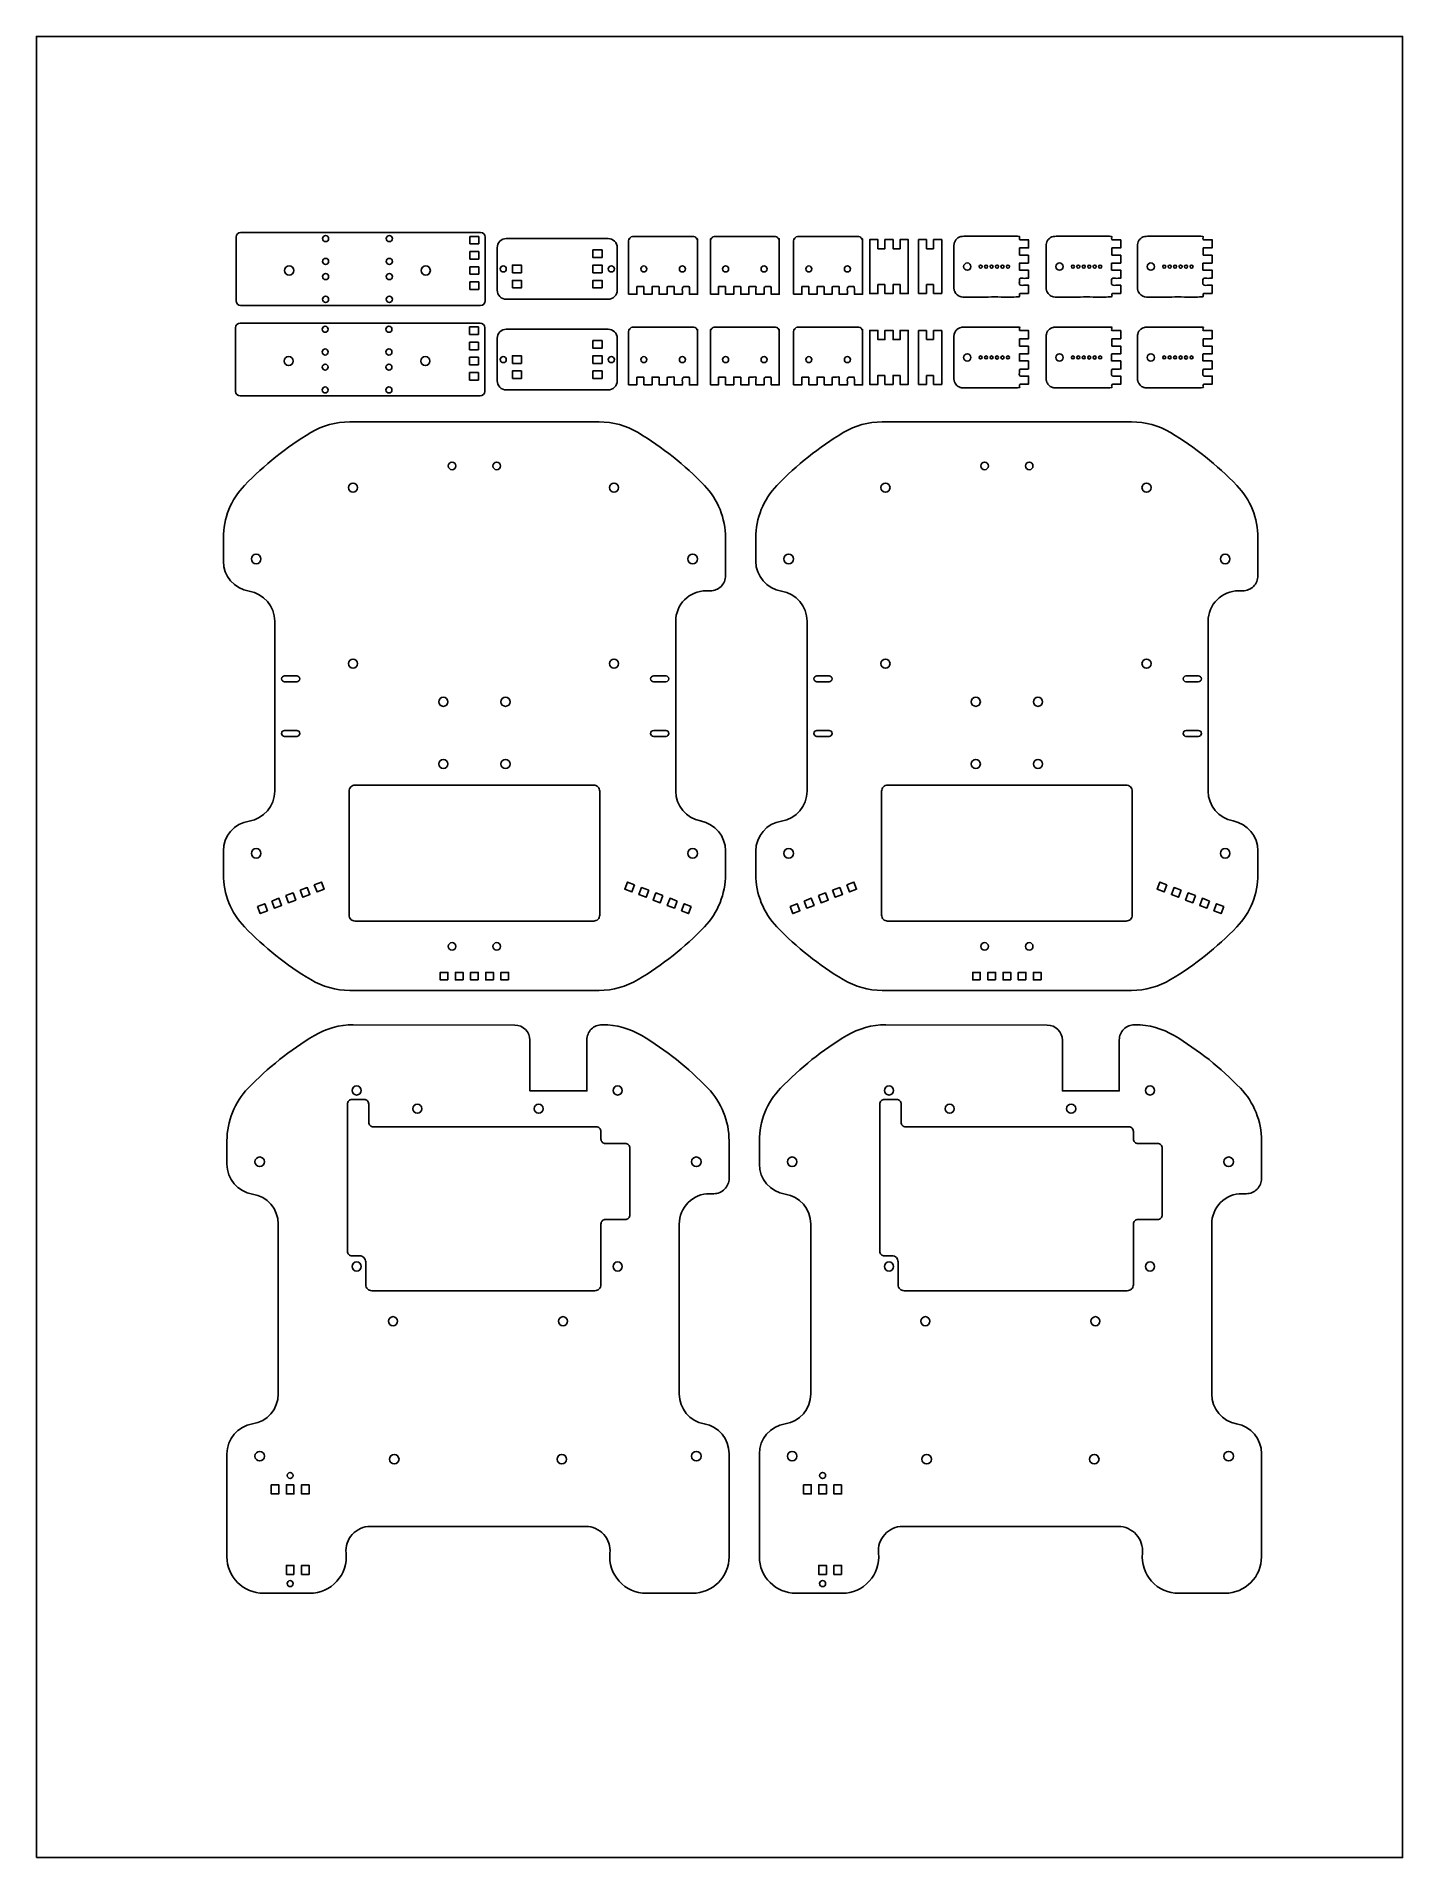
# Model space of a CAD drawing. Header units: millimetres. Extents: x 9266 to 9716, y 1559 to 2159.
import ezdxf

# ---------------------------------------------------------------- set-up
doc = ezdxf.new("R2010")
doc.units = ezdxf.units.MM

msp = doc.modelspace()

# ---------------------------------------------------------------- linework, layer by layer
at = {"color": 1, "extrusion": (0, 0, -1)}
for p, q in [((9412.52, 2094.59), (9333.47, 2094.59)), ((9331.97, 2093.09), (9331.97, 2072.09)), ((9411.97, 2093.33), (9408.97, 2093.33)), ((9408.97, 2093.33), (9408.97, 2090.83)), ((9408.97, 2090.83), (9411.97, 2090.83)), ((9411.97, 2088.33), (9408.97, 2088.33)), ((9408.97, 2088.33), (9408.97, 2085.83)), ((9411.97, 2090.83), (9411.97, 2093.33)), ((9411.97, 2085.83), (9411.97, 2088.33)), ((9414.02, 2072.09), (9414.02, 2093.09)), ((9408.97, 2085.83), (9411.97, 2085.83)), ((9411.97, 2083.33), (9408.97, 2083.33)), ((9408.97, 2083.33), (9408.97, 2080.83)), ((9411.97, 2080.83), (9411.97, 2083.33)), ((9408.97, 2080.83), (9411.97, 2080.83)), ((9411.97, 2078.33), (9408.97, 2078.33)), ((9408.97, 2078.33), (9408.97, 2075.83)), ((9411.97, 2075.83), (9411.97, 2078.33)), ((9333.47, 2070.59), (9412.52, 2070.59)), ((9408.97, 2075.83), (9411.97, 2075.83)), ((9412.38, 2064.74), (9333.33, 2064.74)), ((9331.83, 2063.24), (9331.83, 2042.24)), ((9411.83, 2063.48), (9408.83, 2063.48)), ((9408.83, 2063.48), (9408.83, 2060.98)), ((9408.83, 2060.98), (9411.83, 2060.98)), ((9411.83, 2058.48), (9408.83, 2058.48)), ((9408.83, 2058.48), (9408.83, 2055.98)), ((9411.83, 2060.98), (9411.83, 2063.48)), ((9411.83, 2055.98), (9411.83, 2058.48)), ((9413.88, 2042.24), (9413.88, 2063.24)), ((9408.83, 2055.98), (9411.83, 2055.98)), ((9411.83, 2053.48), (9408.83, 2053.48)), ((9408.83, 2053.48), (9408.83, 2050.98)), ((9411.83, 2050.98), (9411.83, 2053.48)), ((9408.83, 2050.98), (9411.83, 2050.98)), ((9411.83, 2048.48), (9408.83, 2048.48)), ((9408.83, 2048.48), (9408.83, 2045.98)), ((9411.83, 2045.98), (9411.83, 2048.48)), ((9333.33, 2040.74), (9412.38, 2040.74)), ((9408.83, 2045.98), (9411.83, 2045.98))]:
    msp.add_line(p, q, dxfattribs=at)
at = {"color": 1}
for p, q in [((9556.85, 2092.28), (9556.75, 2092.28)), ((9556.75, 2074.46), (9556.75, 2092.26)), ((9556.85, 2092.26), (9559.35, 2092.26)), ((9559.45, 2092.26), (9559.35, 2092.26)), ((9559.45, 2092.26), (9559.45, 2089.26)), ((9559.45, 2089.26), (9561.75, 2089.26)), ((9561.75, 2089.26), (9561.75, 2092.26)), ((9561.85, 2092.26), (9561.75, 2092.26)), ((9561.85, 2092.26), (9564.35, 2092.26)), ((9564.45, 2092.26), (9564.35, 2092.26)), ((9564.45, 2092.26), (9564.45, 2074.46)), ((9561.75, 2077.46), (9559.44, 2077.46)), ((9559.44, 2077.46), (9559.45, 2074.46)), ((9561.75, 2074.46), (9561.75, 2077.46)), ((9556.85, 2074.46), (9556.75, 2074.46)), ((9559.35, 2074.46), (9556.85, 2074.46)), ((9559.45, 2074.46), (9559.35, 2074.46)), ((9561.85, 2074.46), (9561.75, 2074.46)), ((9564.35, 2074.46), (9561.85, 2074.46)), ((9564.45, 2074.46), (9564.35, 2074.46)), ((9556.85, 2062.36), (9556.75, 2062.36)), ((9556.75, 2044.54), (9556.75, 2062.34)), ((9556.85, 2062.34), (9559.35, 2062.34)), ((9559.45, 2062.34), (9559.35, 2062.34)), ((9559.45, 2062.34), (9559.45, 2059.34)), ((9559.45, 2059.34), (9561.75, 2059.34)), ((9561.85, 2062.34), (9561.75, 2062.34)), ((9561.75, 2059.34), (9561.75, 2062.34)), ((9561.85, 2062.34), (9564.35, 2062.34)), ((9564.45, 2062.34), (9564.35, 2062.34)), ((9564.45, 2062.34), (9564.45, 2044.54)), ((9561.75, 2047.54), (9559.44, 2047.54)), ((9559.44, 2047.54), (9559.45, 2044.54)), ((9561.75, 2044.54), (9561.75, 2047.54)), ((9556.85, 2044.54), (9556.75, 2044.54)), ((9559.35, 2044.54), (9556.85, 2044.54)), ((9559.45, 2044.54), (9559.35, 2044.54)), ((9561.85, 2044.54), (9561.75, 2044.54)), ((9564.35, 2044.54), (9561.85, 2044.54)), ((9564.45, 2044.54), (9564.35, 2044.54)), ((9486.79, 1976.55), (9488.19, 1976.55)), ((9662.18, 1976.55), (9663.58, 1976.55)), ((9369.42, 1844.91), (9369.42, 1844.91)), ((9544.8, 1844.91), (9544.8, 1844.91)), ((9370.17, 1808.94), (9374.17, 1808.94)), ((9545.55, 1808.94), (9549.55, 1808.94))]:
    msp.add_line(p, q, dxfattribs=at)
at = {"color": 240, "true_color": 0xed1f24}
for p, q in [((9461.39, 2074.29), (9461.29, 2074.29)), ((9488.31, 2074.29), (9488.21, 2074.29)), ((9515.74, 2074.29), (9515.64, 2074.29)), ((9461.39, 2044.44), (9461.29, 2044.44)), ((9488.31, 2044.44), (9488.21, 2044.44)), ((9515.74, 2044.44), (9515.64, 2044.44))]:
    msp.add_line(p, q, dxfattribs=at)
at = {"color": 8}
msp.add_lwpolyline([(9266.22, 1559.2), (9716.22, 1559.2), (9716.22, 2159.2), (9266.22, 2159.2)], close=True, dxfattribs=at)
at = {"color": 1}
for points in [[(9417.99, 2089.59), (9417.99, 2075.59, 0.414214), (9420.99, 2072.59), (9454.53, 2072.59, 0.414214), (9457.53, 2075.59), (9457.53, 2089.59, 0.414214), (9454.53, 2092.59), (9420.99, 2092.59, 0.414214)], [(9417.99, 2059.74), (9417.99, 2045.74, 0.414214), (9420.99, 2042.74), (9454.53, 2042.74, 0.414214), (9457.53, 2045.74), (9457.53, 2059.74, 0.414214), (9454.53, 2062.74), (9420.99, 2062.74, 0.414214)], [(9347.94, 1948.55, 1), (9347.94, 1946.55), (9351.94, 1946.55, 1), (9351.94, 1948.55)], [(9473.54, 1946.55, 1), (9473.54, 1948.55), (9469.54, 1948.55, 1), (9469.54, 1946.55)], [(9523.33, 1948.55, 1), (9523.33, 1946.55), (9527.33, 1946.55, 1), (9527.33, 1948.55)], [(9648.93, 1946.55, 1), (9648.93, 1948.55), (9644.93, 1948.55, 1), (9644.93, 1946.55)], [(9351.94, 1928.55, 1), (9351.94, 1930.55), (9347.94, 1930.55, 1), (9347.94, 1928.55)], [(9469.54, 1930.55, 1), (9469.54, 1928.55), (9473.54, 1928.55, 1), (9473.54, 1930.55)], [(9527.33, 1928.55, 1), (9527.33, 1930.55), (9523.33, 1930.55, 1), (9523.33, 1928.55)], [(9644.93, 1930.55, 1), (9644.93, 1928.55), (9648.93, 1928.55, 1), (9648.93, 1930.55)], [(9369.21, 1869.73, 0.414214), (9371.21, 1867.73), (9449.77, 1867.73, 0.414214), (9451.77, 1869.73), (9451.77, 1910.51, 0.414214), (9449.77, 1912.51), (9371.21, 1912.51, 0.414214), (9369.21, 1910.51)], [(9544.6, 1869.73, 0.414214), (9546.6, 1867.73), (9625.16, 1867.73, 0.414214), (9627.16, 1869.73), (9627.16, 1910.51, 0.414214), (9625.16, 1912.51), (9546.6, 1912.51, 0.414214), (9544.6, 1910.51)]]:
    msp.add_lwpolyline(points, format="xyb", close=True, dxfattribs=at)
for points in [[(9452.53, 2088.84), (9452.53, 2086.34), (9449.53, 2086.34), (9449.53, 2088.84)], [(9422.99, 2081.34), (9422.99, 2083.84), (9425.99, 2083.84), (9425.99, 2081.34)], [(9452.53, 2081.34), (9452.53, 2083.84), (9449.53, 2083.84), (9449.53, 2081.34)], [(9422.99, 2076.34), (9422.99, 2078.84), (9425.99, 2078.84), (9425.99, 2076.34)], [(9452.53, 2076.34), (9452.53, 2078.84), (9449.53, 2078.84), (9449.53, 2076.34)], [(9452.53, 2058.99), (9452.53, 2056.49), (9449.53, 2056.49), (9449.53, 2058.99)], [(9422.99, 2051.49), (9422.99, 2053.99), (9425.99, 2053.99), (9425.99, 2051.49)], [(9452.53, 2051.49), (9452.53, 2053.99), (9449.53, 2053.99), (9449.53, 2051.49)], [(9422.99, 2046.49), (9422.99, 2048.99), (9425.99, 2048.99), (9425.99, 2046.49)], [(9452.53, 2046.49), (9452.53, 2048.99), (9449.53, 2048.99), (9449.53, 2046.49)], [(9353.08, 1877.91), (9353.97, 1875.57), (9356.31, 1876.46), (9355.42, 1878.8)], [(9357.75, 1879.69), (9358.64, 1877.36), (9360.98, 1878.25), (9360.09, 1880.58)], [(9463.24, 1879.69), (9462.35, 1877.36), (9460.01, 1878.25), (9460.9, 1880.58)], [(9467.91, 1877.91), (9467.02, 1875.57), (9464.68, 1876.46), (9465.57, 1878.8)], [(9528.46, 1877.91), (9529.36, 1875.57), (9531.69, 1876.46), (9530.8, 1878.8)], [(9533.14, 1879.69), (9534.03, 1877.36), (9536.36, 1878.25), (9535.47, 1880.58)], [(9638.62, 1879.69), (9637.73, 1877.36), (9635.4, 1878.25), (9636.29, 1880.58)], [(9643.3, 1877.91), (9642.4, 1875.57), (9640.07, 1876.46), (9640.96, 1878.8)], [(9339.06, 1872.57), (9339.95, 1870.23), (9342.29, 1871.12), (9341.4, 1873.46)], [(9343.74, 1874.35), (9344.63, 1872.01), (9346.96, 1872.9), (9346.07, 1875.24)], [(9348.41, 1876.13), (9349.3, 1873.79), (9351.63, 1874.68), (9350.74, 1877.02)], [(9472.58, 1876.13), (9471.69, 1873.79), (9469.36, 1874.68), (9470.25, 1877.02)], [(9477.25, 1874.35), (9476.36, 1872.01), (9474.03, 1872.9), (9474.92, 1875.24)], [(9481.93, 1872.57), (9481.04, 1870.23), (9478.7, 1871.12), (9479.59, 1873.46)], [(9514.45, 1872.57), (9515.34, 1870.23), (9517.68, 1871.12), (9516.78, 1873.46)], [(9519.12, 1874.35), (9520.01, 1872.01), (9522.35, 1872.9), (9521.46, 1875.24)], [(9523.79, 1876.13), (9524.68, 1873.79), (9527.02, 1874.68), (9526.13, 1877.02)], [(9647.97, 1876.13), (9647.08, 1873.79), (9644.74, 1874.68), (9645.63, 1877.02)], [(9652.64, 1874.35), (9651.75, 1872.01), (9649.41, 1872.9), (9650.3, 1875.24)], [(9657.31, 1872.57), (9656.42, 1870.23), (9654.08, 1871.12), (9654.98, 1873.46)], [(9401.74, 1848.35), (9399.24, 1848.35), (9399.24, 1850.85), (9401.74, 1850.85)], [(9406.74, 1848.35), (9404.24, 1848.35), (9404.24, 1850.85), (9406.74, 1850.85)], [(9411.74, 1848.35), (9409.24, 1848.35), (9409.24, 1850.85), (9411.74, 1850.85)], [(9416.74, 1848.35), (9414.24, 1848.35), (9414.24, 1850.85), (9416.74, 1850.85)], [(9421.74, 1848.35), (9419.24, 1848.35), (9419.24, 1850.85), (9421.74, 1850.85)], [(9577.13, 1848.35), (9574.63, 1848.35), (9574.63, 1850.85), (9577.13, 1850.85)], [(9582.13, 1848.35), (9579.63, 1848.35), (9579.63, 1850.85), (9582.13, 1850.85)], [(9587.13, 1848.35), (9584.63, 1848.35), (9584.63, 1850.85), (9587.13, 1850.85)], [(9592.13, 1848.35), (9589.63, 1848.35), (9589.63, 1850.85), (9592.13, 1850.85)], [(9597.13, 1848.35), (9594.63, 1848.35), (9594.63, 1850.85), (9597.13, 1850.85)], [(9343.54, 1682.02), (9346.04, 1682.02), (9346.04, 1679.02), (9343.54, 1679.02)], [(9351.04, 1682.02), (9348.54, 1682.02), (9348.54, 1679.02), (9351.04, 1679.02)], [(9356.04, 1682.02), (9353.54, 1682.02), (9353.54, 1679.02), (9356.04, 1679.02)], [(9518.92, 1682.02), (9521.42, 1682.02), (9521.42, 1679.02), (9518.92, 1679.02)], [(9526.42, 1682.02), (9523.92, 1682.02), (9523.92, 1679.02), (9526.42, 1679.02)], [(9531.42, 1682.02), (9528.92, 1682.02), (9528.92, 1679.02), (9531.42, 1679.02)], [(9351.04, 1652.48), (9348.54, 1652.48), (9348.54, 1655.48), (9351.04, 1655.48)], [(9356.04, 1652.48), (9353.54, 1652.48), (9353.54, 1655.48), (9356.04, 1655.48)], [(9526.42, 1652.48), (9523.92, 1652.48), (9523.92, 1655.48), (9526.42, 1655.48)], [(9531.42, 1652.48), (9528.92, 1652.48), (9528.92, 1655.48), (9531.42, 1655.48)]]:
    msp.add_lwpolyline(points, close=True, dxfattribs=at)
for points in [[(9548.28, 2092.26), (9545.78, 2092.26), (9545.68, 2092.26), (9545.68, 2089.26), (9543.38, 2089.26), (9543.38, 2092.26), (9543.28, 2092.26), (9540.78, 2092.26), (9540.68, 2092.26), (9540.68, 2074.46), (9540.78, 2074.46), (9543.28, 2074.46), (9543.38, 2074.46), (9543.38, 2077.46), (9545.68, 2077.46)], [(9550.68, 2077.46), (9550.68, 2074.46), (9550.78, 2074.46), (9553.28, 2074.46), (9553.38, 2074.46), (9553.38, 2092.26), (9553.28, 2092.26), (9550.78, 2092.26), (9550.68, 2092.26), (9550.68, 2089.26), (9548.38, 2089.26), (9548.38, 2092.26), (9548.28, 2092.26)], [(9550.68, 2077.46), (9548.38, 2077.46), (9548.38, 2074.46), (9548.28, 2074.46), (9545.78, 2074.46), (9545.68, 2074.46), (9545.68, 2077.46)], [(9548.28, 2062.34), (9545.78, 2062.34), (9545.68, 2062.34), (9545.68, 2059.34), (9543.38, 2059.34), (9543.38, 2062.34), (9543.28, 2062.34), (9540.78, 2062.34), (9540.68, 2062.34), (9540.68, 2044.54), (9540.78, 2044.54), (9543.28, 2044.54), (9543.38, 2044.54), (9543.38, 2047.54), (9545.68, 2047.54)], [(9550.68, 2047.54), (9550.68, 2044.54), (9550.78, 2044.54), (9553.28, 2044.54), (9553.38, 2044.54), (9553.38, 2062.34), (9553.28, 2062.34), (9550.78, 2062.34), (9550.68, 2062.34), (9550.68, 2059.34), (9548.38, 2059.34), (9548.38, 2062.34), (9548.28, 2062.34)], [(9550.68, 2047.54), (9548.38, 2047.54), (9548.38, 2044.54), (9548.28, 2044.54), (9545.78, 2044.54), (9545.68, 2044.54), (9545.68, 2047.54)]]:
    msp.add_lwpolyline(points, dxfattribs=at)
for points in [[(9488.19, 1976.55, 0.414214), (9493.19, 1981.55), (9493.19, 1993.97, 0.193666), (9486.23, 2011.29, 0.066701), (9464.41, 2028.66, 0.135622), (9451.57, 2032.2), (9369.42, 2032.2, 0.135622), (9356.58, 2028.66, 0.066701), (9334.76, 2011.29, 0.193666), (9327.79, 1993.97), (9327.79, 1986.31, 0.369332), (9336.24, 1976.43, -0.369332), (9344.69, 1966.55), (9344.69, 1910.56, -0.369332), (9336.24, 1900.68, 0.369332), (9327.79, 1890.8), (9327.79, 1883.14, 0.193666), (9334.76, 1865.82, 0.066701), (9356.58, 1848.45, 0.135622), (9369.42, 1844.91), (9451.57, 1844.91, 0.135622), (9464.41, 1848.45, 0.066701), (9486.23, 1865.82, 0.193666), (9493.19, 1883.14), (9493.19, 1890.89, 0.362144), (9484.99, 1900.72, -0.362144), (9476.79, 1910.56), (9476.79, 1966.55, -0.414214), (9486.79, 1976.55)], [(9663.58, 1976.55, 0.414214), (9668.58, 1981.55), (9668.58, 1993.97, 0.193666), (9661.61, 2011.29, 0.066701), (9639.79, 2028.66, 0.135622), (9626.96, 2032.2), (9544.8, 2032.2, 0.135622), (9531.97, 2028.66, 0.066701), (9510.15, 2011.29, 0.193666), (9503.18, 1993.97), (9503.18, 1986.31, 0.369332), (9511.63, 1976.43, -0.369332), (9520.08, 1966.55), (9520.08, 1910.56, -0.369332), (9511.63, 1900.68, 0.369332), (9503.18, 1890.8), (9503.18, 1883.14, 0.193666), (9510.15, 1865.82, 0.066701), (9531.97, 1848.45, 0.135622), (9544.8, 1844.91), (9626.96, 1844.91, 0.135622), (9639.79, 1848.45, 0.066701), (9661.61, 1865.82, 0.193666), (9668.58, 1883.14), (9668.58, 1890.89, 0.362144), (9660.38, 1900.72, -0.362144), (9652.18, 1910.56), (9652.18, 1966.55, -0.414214), (9662.18, 1976.55)], [(9328.97, 1692.19), (9328.97, 1658.29, 0.414214), (9340.97, 1646.29), (9356.27, 1646.29, 0.443866), (9368.21, 1659.49, -0.443866), (9376.17, 1668.29), (9447.17, 1668.29, -0.443866), (9455.13, 1659.49, 0.443866), (9467.07, 1646.29), (9482.37, 1646.29, 0.414214), (9494.37, 1658.29), (9494.37, 1692.27, 0.362144), (9486.17, 1702.11, -0.362144), (9477.97, 1711.94), (9477.97, 1767.93, -0.414214), (9487.97, 1777.93), (9489.37, 1777.93, 0.414214), (9494.37, 1782.93), (9494.37, 1795.35, 0.193666), (9487.4, 1812.67, 0.066701), (9465.58, 1830.04, 0.135622), (9452.75, 1833.59), (9452.52, 1833.59, 0.414214), (9447.52, 1828.59), (9447.52, 1811.76), (9428.77, 1811.76), (9428.77, 1828.47, 0.413586), (9423.78, 1833.47), (9370.59, 1833.59, 0.135622), (9357.76, 1830.04, 0.066701), (9335.94, 1812.67, 0.193666), (9328.97, 1795.35), (9328.97, 1787.69, 0.369332), (9337.42, 1777.81, -0.369332), (9345.87, 1767.93), (9345.87, 1711.94, -0.369332), (9337.42, 1702.07, 0.369332), (9328.97, 1692.19)], [(9504.35, 1692.19), (9504.35, 1658.29, 0.414214), (9516.35, 1646.29), (9531.66, 1646.29, 0.443866), (9543.6, 1659.49, -0.443866), (9551.56, 1668.29), (9622.55, 1668.29, -0.443866), (9630.51, 1659.49, 0.443866), (9642.45, 1646.29), (9657.75, 1646.29, 0.414214), (9669.75, 1658.29), (9669.75, 1692.27, 0.362144), (9661.55, 1702.11, -0.362144), (9653.35, 1711.94), (9653.35, 1767.93, -0.414214), (9663.35, 1777.93), (9664.75, 1777.93, 0.414214), (9669.75, 1782.93), (9669.75, 1795.35, 0.193666), (9662.79, 1812.67, 0.066701), (9640.97, 1830.04, 0.135622), (9628.13, 1833.59), (9627.91, 1833.59, 0.414214), (9622.91, 1828.59), (9622.91, 1811.76), (9604.15, 1811.76), (9604.15, 1828.47, 0.413586), (9599.17, 1833.47), (9545.98, 1833.59, 0.135622), (9533.14, 1830.04, 0.066701), (9511.32, 1812.67, 0.193666), (9504.35, 1795.35), (9504.35, 1787.69, 0.369332), (9512.8, 1777.81, -0.369332), (9521.25, 1767.93), (9521.25, 1711.94, -0.369332), (9512.8, 1702.07, 0.369332), (9504.35, 1692.19)], [(9374.17, 1808.94, -0.414214), (9375.67, 1807.44), (9375.67, 1801.44, 0.414214), (9377.17, 1799.94), (9450.67, 1799.94, -0.414214), (9452.17, 1798.44), (9452.17, 1795.94, 0.414214), (9453.67, 1794.44), (9460.17, 1794.44, -0.414214), (9461.67, 1792.94), (9461.67, 1770.94, -0.414214), (9460.17, 1769.44), (9453.67, 1769.44, 0.414214), (9452.17, 1767.94), (9452.17, 1747.94, -0.414214), (9450.17, 1745.94), (9376.67, 1745.94, -0.414214), (9374.67, 1747.94), (9374.67, 1755.44, 0.414214), (9372.67, 1757.44), (9370.17, 1757.44, -0.414214), (9368.67, 1758.94), (9368.67, 1807.44, -0.414214), (9370.17, 1808.94)], [(9549.55, 1808.94, -0.414214), (9551.05, 1807.44), (9551.05, 1801.44, 0.414214), (9552.55, 1799.94), (9626.05, 1799.94, -0.414214), (9627.55, 1798.44), (9627.55, 1795.94, 0.414214), (9629.05, 1794.44), (9635.55, 1794.44, -0.414214), (9637.05, 1792.94), (9637.05, 1770.94, -0.414214), (9635.55, 1769.44), (9629.05, 1769.44, 0.414214), (9627.55, 1767.94), (9627.55, 1747.94, -0.414214), (9625.55, 1745.94), (9552.05, 1745.94, -0.414214), (9550.05, 1747.94), (9550.05, 1755.44, 0.414214), (9548.05, 1757.44), (9545.55, 1757.44, -0.414214), (9544.05, 1758.94), (9544.05, 1807.44, -0.414214), (9545.55, 1808.94)]]:
    msp.add_lwpolyline(points, format="xyb", dxfattribs=at)
at = {"color": 1, "extrusion": (0, 0, -1)}
for centre, radius in [((-9361.47, 2092.59), 1), ((-9382.47, 2092.59), 1), ((-9349.47, 2082.09), 1.5), ((-9361.47, 2085.09), 1), ((-9382.47, 2085.09), 1), ((-9394.47, 2082.09), 1.5), ((-9361.47, 2080.09), 1), ((-9382.47, 2080.09), 1), ((-9361.47, 2072.59), 1), ((-9382.47, 2072.59), 1), ((-9361.33, 2062.74), 1), ((-9382.33, 2062.74), 1), ((-9349.33, 2052.24), 1.5), ((-9361.33, 2055.24), 1), ((-9382.33, 2055.24), 1), ((-9394.33, 2052.24), 1.5), ((-9361.33, 2050.24), 1), ((-9382.33, 2050.24), 1), ((-9361.33, 2042.74), 1), ((-9382.33, 2042.74), 1)]:
    msp.add_circle(centre, radius, dxfattribs=at)
at = {"color": 1}
for centre, radius in [((9419.99, 2082.59), 1), ((9455.59, 2082.59), 1), ((9572.84, 2083.36), 1.2), ((9577.24, 2083.36), 0.5), ((9579.04, 2083.36), 0.5), ((9580.84, 2083.35), 0.5), ((9582.64, 2083.35), 0.5), ((9584.44, 2083.35), 0.5), ((9586.24, 2083.35), 0.5), ((9603.21, 2083.36), 1.2), ((9607.61, 2083.36), 0.5), ((9609.41, 2083.36), 0.5), ((9611.21, 2083.35), 0.5), ((9613.01, 2083.35), 0.5), ((9614.81, 2083.35), 0.5), ((9616.61, 2083.35), 0.5), ((9633.3, 2083.36), 1.2), ((9637.7, 2083.36), 0.5), ((9639.5, 2083.36), 0.5), ((9641.3, 2083.35), 0.5), ((9643.1, 2083.35), 0.5), ((9644.9, 2083.35), 0.5), ((9646.7, 2083.35), 0.5), ((9419.99, 2052.74), 1), ((9455.59, 2052.74), 1), ((9572.84, 2053.44), 1.2), ((9577.24, 2053.43), 0.5), ((9579.04, 2053.43), 0.5), ((9580.84, 2053.43), 0.5), ((9582.64, 2053.42), 0.5), ((9584.44, 2053.42), 0.5), ((9586.24, 2053.43), 0.5), ((9603.21, 2053.44), 1.2), ((9607.61, 2053.43), 0.5), ((9609.41, 2053.43), 0.5), ((9611.21, 2053.43), 0.5), ((9613.01, 2053.42), 0.5), ((9614.81, 2053.42), 0.5), ((9616.61, 2053.43), 0.5), ((9633.3, 2053.44), 1.2), ((9637.7, 2053.43), 0.5), ((9639.5, 2053.43), 0.5), ((9641.3, 2053.43), 0.5), ((9643.1, 2053.42), 0.5), ((9644.9, 2053.42), 0.5), ((9646.7, 2053.43), 0.5), ((9370.49, 2010.55), 1.5), ((9456.49, 2010.55), 1.5), ((9545.88, 2010.55), 1.5), ((9631.88, 2010.55), 1.5), ((9338.59, 1987.05), 1.58), ((9482.39, 1987.05), 1.58), ((9513.98, 1987.05), 1.58), ((9657.78, 1987.05), 1.58), ((9370.49, 1952.55), 1.5), ((9456.49, 1952.55), 1.5), ((9545.88, 1952.55), 1.5), ((9631.88, 1952.55), 1.5), ((9400.25, 1939.99), 1.5), ((9420.73, 1939.99), 1.5), ((9575.64, 1939.99), 1.5), ((9596.12, 1939.99), 1.5), ((9400.25, 1919.51), 1.5), ((9420.73, 1919.51), 1.5), ((9575.64, 1919.51), 1.5), ((9596.12, 1919.51), 1.5), ((9338.59, 1890.05), 1.58), ((9482.39, 1890.05), 1.58), ((9513.98, 1890.05), 1.58), ((9657.78, 1890.05), 1.58), ((9371.67, 1811.94), 1.5), ((9457.67, 1811.94), 1.5), ((9547.05, 1811.94), 1.5), ((9633.05, 1811.94), 1.5), ((9391.67, 1805.91), 1.5), ((9431.67, 1805.91), 1.5), ((9567.05, 1805.91), 1.5), ((9607.05, 1805.91), 1.5), ((9339.77, 1788.44), 1.58), ((9483.57, 1788.44), 1.58), ((9515.15, 1788.44), 1.58), ((9658.95, 1788.44), 1.58), ((9371.67, 1753.94), 1.5), ((9457.67, 1753.94), 1.5), ((9547.05, 1753.94), 1.5), ((9633.05, 1753.94), 1.5), ((9383.67, 1735.91), 1.5), ((9439.67, 1735.91), 1.5), ((9559.05, 1735.91), 1.5), ((9615.05, 1735.91), 1.5), ((9339.77, 1691.44), 1.58), ((9384.07, 1690.45), 1.58), ((9439.27, 1690.45), 1.58), ((9483.57, 1691.44), 1.58), ((9515.15, 1691.44), 1.58), ((9559.45, 1690.45), 1.58), ((9614.65, 1690.45), 1.58), ((9658.95, 1691.44), 1.58), ((9349.79, 1685.08), 1), ((9525.17, 1685.08), 1), ((9349.79, 1649.48), 1), ((9525.17, 1649.48), 1)]:
    msp.add_circle(centre, radius, dxfattribs=at)
at = {"color": 1, "extrusion": (-8.99856e-32, -3.67394e-16, -1)}
for centre in [(-9466.29, 2082.59), (-9478.99, 2082.59), (-9493.21, 2082.59), (-9505.91, 2082.59), (-9520.64, 2082.59), (-9533.34, 2082.59), (-9466.29, 2052.74), (-9478.99, 2052.74), (-9493.21, 2052.74), (-9505.91, 2052.74), (-9520.64, 2052.74), (-9533.34, 2052.74)]:
    msp.add_circle(centre, 1, dxfattribs=at)
at = {"color": 240, "true_color": 0xed1f24}
for centre in [(9403.14, 2017.7), (9417.84, 2017.7), (9578.53, 2017.7), (9593.23, 2017.7), (9403.14, 1859.41), (9417.84, 1859.41), (9578.53, 1859.41), (9593.23, 1859.41)]:
    msp.add_circle(centre, 1.25, dxfattribs=at)
at = {"color": 1}
for centre, start, end in [((9333.47, 2093.09), 90, 180), ((9412.52, 2093.09), 0, 90), ((9333.47, 2072.09), 180, 270), ((9412.52, 2072.09), 270, 0), ((9333.33, 2063.24), 90, 180), ((9412.38, 2063.24), 0, 90), ((9333.33, 2042.24), 180, 270), ((9412.38, 2042.24), 270, 0)]:
    msp.add_arc(centre, 1.5, start, end, dxfattribs=at)
at = {"color": 240, "true_color": 0xed1f24}
for points in [[(9461.29, 2074.29), (9461.29, 2083.04), (9461.29, 2091.79), (9461.29, 2093.29), (9462.79, 2093.29), (9472.64, 2093.29), (9482.49, 2093.29), (9483.99, 2093.29), (9483.99, 2091.79), (9483.99, 2083.04), (9483.99, 2074.29), (9483.94, 2074.29), (9483.89, 2074.29), (9482.64, 2074.29), (9481.39, 2074.29), (9481.34, 2074.29), (9481.29, 2074.29), (9481.29, 2075.54), (9481.29, 2076.79), (9480.14, 2076.79), (9478.99, 2076.79), (9478.99, 2075.54), (9478.99, 2074.29), (9478.94, 2074.29), (9478.89, 2074.29), (9477.64, 2074.29), (9476.39, 2074.29), (9476.34, 2074.29), (9476.29, 2074.29), (9476.29, 2075.54), (9476.29, 2076.79), (9475.14, 2076.79), (9473.99, 2076.79), (9473.99, 2075.54), (9473.99, 2074.29), (9473.94, 2074.29), (9473.89, 2074.29), (9472.64, 2074.29), (9471.39, 2074.29), (9471.34, 2074.29), (9471.29, 2074.29), (9471.29, 2075.54), (9471.29, 2076.79), (9470.14, 2076.79), (9468.99, 2076.79), (9468.99, 2075.54), (9468.99, 2074.29), (9468.94, 2074.29), (9468.89, 2074.29), (9467.64, 2074.29), (9466.39, 2074.29), (9466.34, 2074.29), (9466.29, 2074.29), (9466.29, 2075.54), (9466.29, 2076.79), (9465.14, 2076.79), (9463.99, 2076.79), (9463.99, 2075.54), (9463.99, 2074.29), (9463.94, 2074.29), (9463.89, 2074.29), (9462.64, 2074.29), (9461.39, 2074.29)], [(9488.21, 2074.29), (9488.21, 2083.04), (9488.21, 2091.79), (9488.21, 2093.29), (9489.71, 2093.29), (9499.56, 2093.29), (9509.41, 2093.29), (9510.91, 2093.29), (9510.91, 2091.79), (9510.91, 2083.04), (9510.91, 2074.29), (9510.86, 2074.29), (9510.81, 2074.29), (9509.56, 2074.29), (9508.31, 2074.29), (9508.26, 2074.29), (9508.21, 2074.29), (9508.21, 2075.54), (9508.21, 2076.79), (9507.06, 2076.79), (9505.91, 2076.79), (9505.91, 2075.54), (9505.91, 2074.29), (9505.86, 2074.29), (9505.81, 2074.29), (9504.56, 2074.29), (9503.31, 2074.29), (9503.26, 2074.29), (9503.21, 2074.29), (9503.21, 2075.54), (9503.21, 2076.79), (9502.06, 2076.79), (9500.91, 2076.79), (9500.91, 2075.54), (9500.91, 2074.29), (9500.86, 2074.29), (9500.81, 2074.29), (9499.56, 2074.29), (9498.31, 2074.29), (9498.26, 2074.29), (9498.21, 2074.29), (9498.21, 2075.54), (9498.21, 2076.79), (9497.06, 2076.79), (9495.91, 2076.79), (9495.91, 2075.54), (9495.91, 2074.29), (9495.86, 2074.29), (9495.81, 2074.29), (9494.56, 2074.29), (9493.31, 2074.29), (9493.26, 2074.29), (9493.21, 2074.29), (9493.21, 2075.54), (9493.21, 2076.79), (9492.06, 2076.79), (9490.91, 2076.79), (9490.91, 2075.54), (9490.91, 2074.29), (9490.86, 2074.29), (9490.81, 2074.29), (9489.56, 2074.29), (9488.31, 2074.29)], [(9515.64, 2074.29), (9515.64, 2083.04), (9515.64, 2091.79), (9515.64, 2093.29), (9517.14, 2093.29), (9526.99, 2093.29), (9536.84, 2093.29), (9538.34, 2093.29), (9538.34, 2091.79), (9538.34, 2083.04), (9538.34, 2074.29), (9538.29, 2074.29), (9538.24, 2074.29), (9536.99, 2074.29), (9535.74, 2074.29), (9535.69, 2074.29), (9535.64, 2074.29), (9535.64, 2075.54), (9535.64, 2076.79), (9534.49, 2076.79), (9533.34, 2076.79), (9533.34, 2075.54), (9533.34, 2074.29), (9533.29, 2074.29), (9533.24, 2074.29), (9531.99, 2074.29), (9530.74, 2074.29), (9530.69, 2074.29), (9530.64, 2074.29), (9530.64, 2075.54), (9530.64, 2076.79), (9529.49, 2076.79), (9528.34, 2076.79), (9528.34, 2075.54), (9528.34, 2074.29), (9528.29, 2074.29), (9528.24, 2074.29), (9526.99, 2074.29), (9525.74, 2074.29), (9525.69, 2074.29), (9525.64, 2074.29), (9525.64, 2075.54), (9525.64, 2076.79), (9524.49, 2076.79), (9523.34, 2076.79), (9523.34, 2075.54), (9523.34, 2074.29), (9523.29, 2074.29), (9523.24, 2074.29), (9521.99, 2074.29), (9520.74, 2074.29), (9520.69, 2074.29), (9520.64, 2074.29), (9520.64, 2075.54), (9520.64, 2076.79), (9519.49, 2076.79), (9518.34, 2076.79), (9518.34, 2075.54), (9518.34, 2074.29), (9518.29, 2074.29), (9518.24, 2074.29), (9516.99, 2074.29), (9515.74, 2074.29)], [(9461.29, 2044.44), (9461.29, 2053.19), (9461.29, 2061.94), (9461.29, 2063.44), (9462.79, 2063.44), (9472.64, 2063.44), (9482.49, 2063.44), (9483.99, 2063.44), (9483.99, 2061.94), (9483.99, 2053.19), (9483.99, 2044.44), (9483.94, 2044.44), (9483.89, 2044.44), (9482.64, 2044.44), (9481.39, 2044.44), (9481.34, 2044.44), (9481.29, 2044.44), (9481.29, 2045.69), (9481.29, 2046.94), (9480.14, 2046.94), (9478.99, 2046.94), (9478.99, 2045.69), (9478.99, 2044.44), (9478.94, 2044.44), (9478.89, 2044.44), (9477.64, 2044.44), (9476.39, 2044.44), (9476.34, 2044.44), (9476.29, 2044.44), (9476.29, 2045.69), (9476.29, 2046.94), (9475.14, 2046.94), (9473.99, 2046.94), (9473.99, 2045.69), (9473.99, 2044.44), (9473.94, 2044.44), (9473.89, 2044.44), (9472.64, 2044.44), (9471.39, 2044.44), (9471.34, 2044.44), (9471.29, 2044.44), (9471.29, 2045.69), (9471.29, 2046.94), (9470.14, 2046.94), (9468.99, 2046.94), (9468.99, 2045.69), (9468.99, 2044.44), (9468.94, 2044.44), (9468.89, 2044.44), (9467.64, 2044.44), (9466.39, 2044.44), (9466.34, 2044.44), (9466.29, 2044.44), (9466.29, 2045.69), (9466.29, 2046.94), (9465.14, 2046.94), (9463.99, 2046.94), (9463.99, 2045.69), (9463.99, 2044.44), (9463.94, 2044.44), (9463.89, 2044.44), (9462.64, 2044.44), (9461.39, 2044.44)], [(9488.21, 2044.44), (9488.21, 2053.19), (9488.21, 2061.94), (9488.21, 2063.44), (9489.71, 2063.44), (9499.56, 2063.44), (9509.41, 2063.44), (9510.91, 2063.44), (9510.91, 2061.94), (9510.91, 2053.19), (9510.91, 2044.44), (9510.86, 2044.44), (9510.81, 2044.44), (9509.56, 2044.44), (9508.31, 2044.44), (9508.26, 2044.44), (9508.21, 2044.44), (9508.21, 2045.69), (9508.21, 2046.94), (9507.06, 2046.94), (9505.91, 2046.94), (9505.91, 2045.69), (9505.91, 2044.44), (9505.86, 2044.44), (9505.81, 2044.44), (9504.56, 2044.44), (9503.31, 2044.44), (9503.26, 2044.44), (9503.21, 2044.44), (9503.21, 2045.69), (9503.21, 2046.94), (9502.06, 2046.94), (9500.91, 2046.94), (9500.91, 2045.69), (9500.91, 2044.44), (9500.86, 2044.44), (9500.81, 2044.44), (9499.56, 2044.44), (9498.31, 2044.44), (9498.26, 2044.44), (9498.21, 2044.44), (9498.21, 2045.69), (9498.21, 2046.94), (9497.06, 2046.94), (9495.91, 2046.94), (9495.91, 2045.69), (9495.91, 2044.44), (9495.86, 2044.44), (9495.81, 2044.44), (9494.56, 2044.44), (9493.31, 2044.44), (9493.26, 2044.44), (9493.21, 2044.44), (9493.21, 2045.69), (9493.21, 2046.94), (9492.06, 2046.94), (9490.91, 2046.94), (9490.91, 2045.69), (9490.91, 2044.44), (9490.86, 2044.44), (9490.81, 2044.44), (9489.56, 2044.44), (9488.31, 2044.44)], [(9515.64, 2044.44), (9515.64, 2053.19), (9515.64, 2061.94), (9515.64, 2063.44), (9517.14, 2063.44), (9526.99, 2063.44), (9536.84, 2063.44), (9538.34, 2063.44), (9538.34, 2061.94), (9538.34, 2053.19), (9538.34, 2044.44), (9538.29, 2044.44), (9538.24, 2044.44), (9536.99, 2044.44), (9535.74, 2044.44), (9535.69, 2044.44), (9535.64, 2044.44), (9535.64, 2045.69), (9535.64, 2046.94), (9534.49, 2046.94), (9533.34, 2046.94), (9533.34, 2045.69), (9533.34, 2044.44), (9533.29, 2044.44), (9533.24, 2044.44), (9531.99, 2044.44), (9530.74, 2044.44), (9530.69, 2044.44), (9530.64, 2044.44), (9530.64, 2045.69), (9530.64, 2046.94), (9529.49, 2046.94), (9528.34, 2046.94), (9528.34, 2045.69), (9528.34, 2044.44), (9528.29, 2044.44), (9528.24, 2044.44), (9526.99, 2044.44), (9525.74, 2044.44), (9525.69, 2044.44), (9525.64, 2044.44), (9525.64, 2045.69), (9525.64, 2046.94), (9524.49, 2046.94), (9523.34, 2046.94), (9523.34, 2045.69), (9523.34, 2044.44), (9523.29, 2044.44), (9523.24, 2044.44), (9521.99, 2044.44), (9520.74, 2044.44), (9520.69, 2044.44), (9520.64, 2044.44), (9520.64, 2045.69), (9520.64, 2046.94), (9519.49, 2046.94), (9518.34, 2046.94), (9518.34, 2045.69), (9518.34, 2044.44), (9518.29, 2044.44), (9518.24, 2044.44), (9516.99, 2044.44), (9515.74, 2044.44)]]:
    msp.add_rational_spline(points, [1, 1, 1, 0.707106781187, 1, 1, 1, 0.707106781187, 1, 1, 1, 1, 1, 1, 1, 1, 1, 1, 1, 1, 1, 1, 1, 1, 1, 1, 1, 1, 1, 1, 1, 1, 1, 1, 1, 1, 1, 1, 1, 1, 1, 1, 1, 1, 1, 1, 1, 1, 1, 1, 1, 1, 1, 1, 1, 1, 1, 1, 1, 1, 1, 1, 1], degree=2, knots=[0, 0, 0, 1, 1, 2.570796, 2.570796, 3.570796, 3.570796, 5.141593, 5.141593, 6.141593, 6.141593, 7.141593, 7.141593, 8.141593, 8.141593, 9.141593, 9.141593, 10.141593, 10.141593, 11.141593, 11.141593, 12.141593, 12.141593, 13.141593, 13.141593, 14.141593, 14.141593, 15.141593, 15.141593, 16.141593, 16.141593, 17.141593, 17.141593, 18.141593, 18.141593, 19.141593, 19.141593, 20.141593, 20.141593, 21.141593, 21.141593, 22.141593, 22.141593, 23.141593, 23.141593, 24.141593, 24.141593, 25.141593, 25.141593, 26.141593, 26.141593, 27.141593, 27.141593, 28.141593, 28.141593, 29.141593, 29.141593, 30.141593, 30.141593, 31.141593, 31.141593, 32.141593, 32.141593, 32.141593], dxfattribs=at)
at = {"color": 1}
for points in [[(9590.04, 2089.51, -0.01), (9590.04, 2088.36, 0), (9590.04, 2087.11, 0), (9591.52, 2087.11, 0), (9592.99, 2087.11, 0), (9592.99, 2087.06, 0), (9592.99, 2087.01, 0), (9592.99, 2085.76, 0), (9592.99, 2084.51), (9591.49, 2084.51, 0), (9589.99, 2084.51, 0), (9589.99, 2083.36, 0), (9589.99, 2082.21, 0), (9591.49, 2082.21, 0), (9592.99, 2082.21, 0), (9592.99, 2082.16, 0), (9592.99, 2082.11, 0), (9592.99, 2080.86, 0), (9592.99, 2079.51, 0), (9591.49, 2079.51, 0), (9589.99, 2079.51, 0), (9589.99, 2078.36, 0), (9589.99, 2077.21, 0), (9591.49, 2077.21, 0), (9592.99, 2077.21, 0), (9592.99, 2077.16, 0), (9592.99, 2077.11, 0), (9592.99, 2075.86, 0), (9592.99, 2074.61, 0), (9592.99, 2074.56, 0), (9592.99, 2074.51, 0), (9591.52, 2074.51, 0), (9590.04, 2074.51, -0.01), (9590.04, 2073.93, -0.01), (9590.04, 2073.35, -0.01), (9580.74, 2073.35, -0.01), (9571.44, 2073.35, -0.01), (9568.44, 2073.35, -0.01), (9568.44, 2076.35, -0.01), (9568.44, 2083.35, -0.01), (9568.44, 2090.35, -0.01), (9568.44, 2093.35, -0.01), (9571.44, 2093.35, -0.01), (9580.74, 2093.35, -0.01), (9590.04, 2093.35, -0.01), (9590.04, 2092.78, -0.01), (9590.04, 2092.21, -0.01), (9591.54, 2092.21, -0.01), (9593.04, 2092.21, -0.01), (9593.04, 2092.16, -0.01), (9593.04, 2092.11, -0.01), (9593.04, 2090.86, -0.01), (9593.04, 2089.51, -0.01), (9591.54, 2089.51, -0.01), (9590.04, 2089.51, -0.01)], [(9620.41, 2089.51, -0.01), (9620.41, 2088.36, 0), (9620.41, 2087.11, 0), (9621.89, 2087.11, 0), (9623.36, 2087.11, 0), (9623.36, 2087.06, 0), (9623.36, 2087.01, 0), (9623.36, 2085.76, 0), (9623.36, 2084.51), (9621.86, 2084.51, 0), (9620.36, 2084.51, 0), (9620.36, 2083.36, 0), (9620.36, 2082.21, 0), (9621.86, 2082.21, 0), (9623.36, 2082.21, 0), (9623.36, 2082.16, 0), (9623.36, 2082.11, 0), (9623.36, 2080.86, 0), (9623.36, 2079.51, 0), (9621.86, 2079.51, 0), (9620.36, 2079.51, 0), (9620.36, 2078.36, 0), (9620.36, 2077.21, 0), (9621.86, 2077.21, 0), (9623.36, 2077.21, 0), (9623.36, 2077.16, 0), (9623.36, 2077.11, 0), (9623.36, 2075.86, 0), (9623.36, 2074.61, 0), (9623.36, 2074.56, 0), (9623.36, 2074.51, 0), (9621.89, 2074.51, 0), (9620.41, 2074.51, -0.01), (9620.41, 2073.93, -0.01), (9620.41, 2073.35, -0.01), (9611.11, 2073.35, -0.01), (9601.81, 2073.35, -0.01), (9598.81, 2073.35, -0.01), (9598.81, 2076.35, -0.01), (9598.81, 2083.35, -0.01), (9598.81, 2090.35, -0.01), (9598.81, 2093.35, -0.01), (9601.81, 2093.35, -0.01), (9611.11, 2093.35, -0.01), (9620.41, 2093.35, -0.01), (9620.41, 2092.78, -0.01), (9620.41, 2092.21, -0.01), (9621.91, 2092.21, -0.01), (9623.41, 2092.21, -0.01), (9623.41, 2092.16, -0.01), (9623.41, 2092.11, -0.01), (9623.41, 2090.86, -0.01), (9623.41, 2089.51, -0.01), (9621.91, 2089.51, -0.01), (9620.41, 2089.51, -0.01)], [(9650.5, 2089.51, -0.01), (9650.5, 2088.36, 0), (9650.5, 2087.11, 0), (9651.97, 2087.11, 0), (9653.45, 2087.11, 0), (9653.45, 2087.06, 0), (9653.45, 2087.01, 0), (9653.45, 2085.76, 0), (9653.45, 2084.51), (9651.95, 2084.51, 0), (9650.45, 2084.51, 0), (9650.45, 2083.36, 0), (9650.45, 2082.21, 0), (9651.95, 2082.21, 0), (9653.45, 2082.21, 0), (9653.45, 2082.16, 0), (9653.45, 2082.11, 0), (9653.45, 2080.86, 0), (9653.45, 2079.51, 0), (9651.95, 2079.51, 0), (9650.45, 2079.51, 0), (9650.45, 2078.36, 0), (9650.45, 2077.21, 0), (9651.95, 2077.21, 0), (9653.45, 2077.21, 0), (9653.45, 2077.16, 0), (9653.45, 2077.11, 0), (9653.45, 2075.86, 0), (9653.45, 2074.61, 0), (9653.45, 2074.56, 0), (9653.45, 2074.51, 0), (9651.97, 2074.51, 0), (9650.5, 2074.51, -0.01), (9650.5, 2073.93, -0.01), (9650.5, 2073.35, -0.01), (9641.2, 2073.35, -0.01), (9631.9, 2073.35, -0.01), (9628.9, 2073.35, -0.01), (9628.9, 2076.35, -0.01), (9628.9, 2083.35, -0.01), (9628.9, 2090.35, -0.01), (9628.9, 2093.35, -0.01), (9631.9, 2093.35, -0.01), (9641.2, 2093.35, -0.01), (9650.5, 2093.35, -0.01), (9650.5, 2092.78, -0.01), (9650.5, 2092.21, -0.01), (9652, 2092.21, -0.01), (9653.5, 2092.21, -0.01), (9653.5, 2092.16, -0.01), (9653.5, 2092.11, -0.01), (9653.5, 2090.86, -0.01), (9653.5, 2089.51, -0.01), (9652, 2089.51, -0.01), (9650.5, 2089.51, -0.01)], [(9590.04, 2059.59, -0.01), (9590.04, 2058.44, 0), (9590.04, 2057.19, 0), (9591.52, 2057.19, 0), (9592.99, 2057.19, 0), (9592.99, 2057.14, 0), (9592.99, 2057.09, 0), (9592.99, 2055.84, 0), (9592.99, 2054.59), (9591.49, 2054.59, 0), (9589.99, 2054.59, 0), (9589.99, 2053.44, 0), (9589.99, 2052.29, 0), (9591.49, 2052.29, 0), (9592.99, 2052.29, 0), (9592.99, 2052.24, 0), (9592.99, 2052.19, 0), (9592.99, 2050.94, 0), (9592.99, 2049.59, 0), (9591.49, 2049.59, 0), (9589.99, 2049.59, 0), (9589.99, 2048.44, 0), (9589.99, 2047.29, 0), (9591.49, 2047.29, 0), (9592.99, 2047.29, 0), (9592.99, 2047.24, 0), (9592.99, 2047.19, 0), (9592.99, 2045.94, 0), (9592.99, 2044.69, 0), (9592.99, 2044.64, 0), (9592.99, 2044.59, 0), (9591.52, 2044.59, 0), (9590.04, 2044.59, -0.01), (9590.04, 2044.01, -0.01), (9590.04, 2043.42, -0.01), (9580.74, 2043.42, -0.01), (9571.44, 2043.42, -0.01), (9568.44, 2043.42, -0.01), (9568.44, 2046.42, -0.01), (9568.44, 2053.42, -0.01), (9568.44, 2060.42, -0.01), (9568.44, 2063.42, -0.01), (9571.44, 2063.42, -0.01), (9580.74, 2063.42, -0.01), (9590.04, 2063.42, -0.01), (9590.04, 2062.86, -0.01), (9590.04, 2062.29, -0.01), (9591.54, 2062.29, -0.01), (9593.04, 2062.29, -0.01), (9593.04, 2062.24, -0.01), (9593.04, 2062.19, -0.01), (9593.04, 2060.94, -0.01), (9593.04, 2059.59, -0.01), (9591.54, 2059.59, -0.01), (9590.04, 2059.59, -0.01)], [(9620.41, 2059.59, -0.01), (9620.41, 2058.44, 0), (9620.41, 2057.19, 0), (9621.89, 2057.19, 0), (9623.36, 2057.19, 0), (9623.36, 2057.14, 0), (9623.36, 2057.09, 0), (9623.36, 2055.84, 0), (9623.36, 2054.59), (9621.86, 2054.59, 0), (9620.36, 2054.59, 0), (9620.36, 2053.44, 0), (9620.36, 2052.29, 0), (9621.86, 2052.29, 0), (9623.36, 2052.29, 0), (9623.36, 2052.24, 0), (9623.36, 2052.19, 0), (9623.36, 2050.94, 0), (9623.36, 2049.59, 0), (9621.86, 2049.59, 0), (9620.36, 2049.59, 0), (9620.36, 2048.44, 0), (9620.36, 2047.29, 0), (9621.86, 2047.29, 0), (9623.36, 2047.29, 0), (9623.36, 2047.24, 0), (9623.36, 2047.19, 0), (9623.36, 2045.94, 0), (9623.36, 2044.69, 0), (9623.36, 2044.64, 0), (9623.36, 2044.59, 0), (9621.89, 2044.59, 0), (9620.41, 2044.59, -0.01), (9620.41, 2044.01, -0.01), (9620.41, 2043.42, -0.01), (9611.11, 2043.42, -0.01), (9601.81, 2043.42, -0.01), (9598.81, 2043.42, -0.01), (9598.81, 2046.42, -0.01), (9598.81, 2053.42, -0.01), (9598.81, 2060.42, -0.01), (9598.81, 2063.42, -0.01), (9601.81, 2063.42, -0.01), (9611.11, 2063.42, -0.01), (9620.41, 2063.42, -0.01), (9620.41, 2062.86, -0.01), (9620.41, 2062.29, -0.01), (9621.91, 2062.29, -0.01), (9623.41, 2062.29, -0.01), (9623.41, 2062.24, -0.01), (9623.41, 2062.19, -0.01), (9623.41, 2060.94, -0.01), (9623.41, 2059.59, -0.01), (9621.91, 2059.59, -0.01), (9620.41, 2059.59, -0.01)], [(9650.5, 2059.59, -0.01), (9650.5, 2058.44, 0), (9650.5, 2057.19, 0), (9651.97, 2057.19, 0), (9653.45, 2057.19, 0), (9653.45, 2057.14, 0), (9653.45, 2057.09, 0), (9653.45, 2055.84, 0), (9653.45, 2054.59), (9651.95, 2054.59, 0), (9650.45, 2054.59, 0), (9650.45, 2053.44, 0), (9650.45, 2052.29, 0), (9651.95, 2052.29, 0), (9653.45, 2052.29, 0), (9653.45, 2052.24, 0), (9653.45, 2052.19, 0), (9653.45, 2050.94, 0), (9653.45, 2049.59, 0), (9651.95, 2049.59, 0), (9650.45, 2049.59, 0), (9650.45, 2048.44, 0), (9650.45, 2047.29, 0), (9651.95, 2047.29, 0), (9653.45, 2047.29, 0), (9653.45, 2047.24, 0), (9653.45, 2047.19, 0), (9653.45, 2045.94, 0), (9653.45, 2044.69, 0), (9653.45, 2044.64, 0), (9653.45, 2044.59, 0), (9651.97, 2044.59, 0), (9650.5, 2044.59, -0.01), (9650.5, 2044.01, -0.01), (9650.5, 2043.42, -0.01), (9641.2, 2043.42, -0.01), (9631.9, 2043.42, -0.01), (9628.9, 2043.42, -0.01), (9628.9, 2046.42, -0.01), (9628.9, 2053.42, -0.01), (9628.9, 2060.42, -0.01), (9628.9, 2063.42, -0.01), (9631.9, 2063.42, -0.01), (9641.2, 2063.42, -0.01), (9650.5, 2063.42, -0.01), (9650.5, 2062.86, -0.01), (9650.5, 2062.29, -0.01), (9652, 2062.29, -0.01), (9653.5, 2062.29, -0.01), (9653.5, 2062.24, -0.01), (9653.5, 2062.19, -0.01), (9653.5, 2060.94, -0.01), (9653.5, 2059.59, -0.01), (9652, 2059.59, -0.01), (9650.5, 2059.59, -0.01)]]:
    msp.add_rational_spline(points, [1, 1, 1, 1, 1, 1, 1, 1, 1, 1, 1, 1, 1, 1, 1, 1, 1, 1, 1, 1, 1, 1, 1, 1, 1, 1, 1, 1, 1, 1, 1, 1, 1, 1, 1, 1, 1, 0.707106781187, 1, 1, 1, 0.707106781187, 1, 1, 1, 1, 1, 1, 1, 1, 1, 1, 1, 1, 1], degree=2, knots=[0, 0, 0, 0.919982, 0.919982, 1.919982, 1.919982, 2.919982, 2.919982, 3.919982, 3.919982, 4.919982, 4.919982, 5.839982, 5.839982, 6.839982, 6.839982, 7.839982, 7.839982, 8.839982, 8.839982, 9.839982, 9.839982, 10.759982, 10.759982, 11.759982, 11.759982, 12.759982, 12.759982, 13.759982, 13.759982, 14.759982, 14.759982, 15.759982, 15.759982, 16.680727, 16.680727, 17.680727, 17.680727, 19.251523, 19.251523, 20.251523, 20.251523, 21.822319, 21.822319, 22.822319, 22.822319, 23.741597, 23.741597, 24.741597, 24.741597, 25.741597, 25.741597, 26.741597, 26.741597, 27.741597, 27.741597, 27.741597], dxfattribs=at)

doc.saveas('drawing.dxf')
